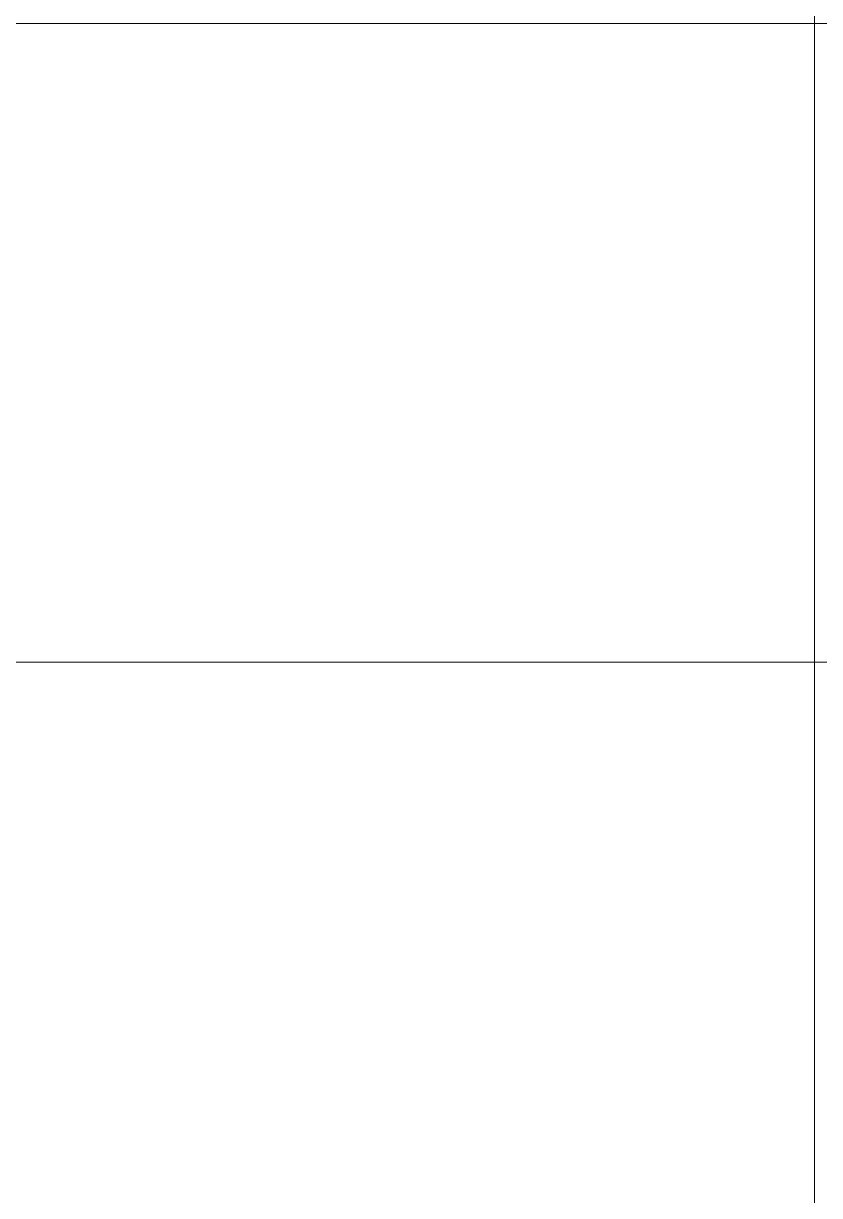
# Model space of a CAD drawing. Header units: metres. Extents: x -55 to 260, y -121 to 64.
# Drawn here: x 11.696 to 12.195, y 19.606 to 20.34 of the extents above; entities that cross this region are included whole.
import ezdxf

# ---------------------------------------------------------------- set-up
doc = ezdxf.new("R2010")
doc.units = ezdxf.units.M
doc.linetypes.add('01_Grid', pattern=[2.32, 1.6, -0.36, 0, -0.36])
for name, color, linetype, lineweight in [('0-1', 7, 'Continuous', 5), ('03EJES-1', 1, '01_Grid', 5), ('70LINEA-1', 254, 'Continuous', 5)]:
    doc.layers.add(name, color=color, linetype=linetype, lineweight=lineweight)

# ---------------------------------------------------------------- blocks, each defined once
blk = doc.blocks.new('22011_AR_rvt-1-A1 _ A700')
at = {"layer": '70LINEA-1'}
for p, q in [((13.34579, 20.33998), (10.17214, 20.33998)), ((0.64617, 19.94005), (28.04547, 19.94005))]:
    blk.add_line(p, q, dxfattribs=at)
blk = doc.blocks.new('22011_AR_rvt-2-A1 _ A700')
at = {"layer": '70LINEA-1'}
for p, q in [((13.34579, 20.33998), (10.17214, 20.33998)), ((0.64617, 19.94005), (28.04547, 19.94005))]:
    blk.add_line(p, q, dxfattribs=at)

msp = doc.modelspace()

# ---------------------------------------------------------------- linework, layer by layer
at = {"layer": '03EJES-1'}
msp.add_line((12.192, -60.96), (12.192, 60.31679), dxfattribs=at)

# ---------------------------------------------------------------- block references
at = {"layer": '0-1'}
for name in ['22011_AR_rvt-2-A1 _ A700', '22011_AR_rvt-1-A1 _ A700']:
    msp.add_blockref(name, (0, 0), dxfattribs=at)

doc.saveas('drawing.dxf')
